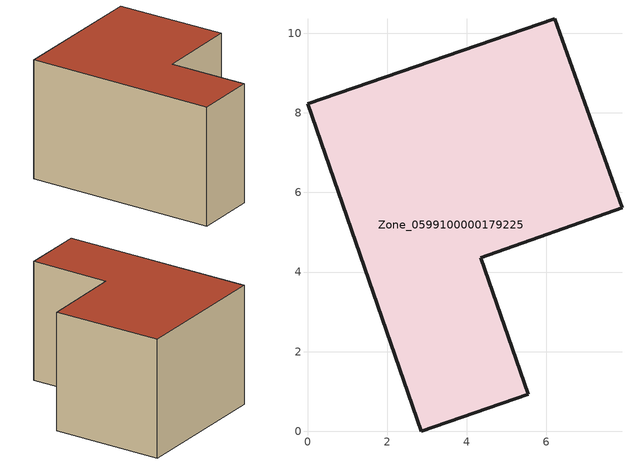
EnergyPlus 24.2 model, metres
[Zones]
Zone_0599100000179225
 floor ground (C_G): 0,8.23 6.21,10.37 7.9,5.62 4.35,4.36 5.54,0.94 2.86,0 z0
 wall outside (C_F): 2.86,0 5.54,0.94 4.35,4.36 7.9,5.62 6.21,10.37 0,8.23 2.86,0 z0:5.47
 roof outside (C_R): 6.21,10.37 0,8.23 2.86,0 5.54,0.94 4.35,4.36 7.9,5.62 z5.47
[BUILDING]
Pand.0599100000179225: North Axis=0; Terrain=City; Loads Convergence Tolerance Value=0.04; Temperature Convergence Tolerance Value=0.4; Solar Distribution=FullExterior; Maximum Number of Warmup Days=25; Minimum Number of Warmup Days=1
[Site:Location]
Rotterdam.The.Hague.AP_ZH_NLD Design_Conditions: Latitude=51.96; Longitude=4.45; Time Zone=1; Elevation=-4.5
[SITE:GROUNDTEMPERATURE:BUILDINGSURFACE]
18, 18, 18, 18, 18, 18, 18, 18, 18, 18, 18, 18
[MATERIAL] Thermal Absorptance=0.9; Solar Absorptance=0.7; Visible Absorptance=0.7
Name | Roughness | Thickness | Conductivity | Density | Specific Heat
G.TI.1946 | MediumSmooth | 0.15 | 1 | 540 | 1210
F.TI.1946 | Rough | 0.3 | 0.857143 | 1920 | 840
R.TI.1946 | MediumRough | 0.2 | 0.1 | 1500 | 1000
[CONSTRUCTION]
C_G: G.TI.1946
C_F: F.TI.1946
C_R: R.TI.1946
[ZONE]
Zone_0599100000179225: Type=1; Multiplier=1; Ceiling Height=Autocalculate; Volume=Autocalculate; Floor Area=autocalculate; Part of Total Floor Area=Yes
[ZONEINFILTRATION:DESIGNFLOWRATE]
Infil_Zone_0599100000179225: Zone or ZoneList or Space or SpaceList=Zone_0599100000179225; Schedule=AlwaysOn; Design Flow Rate Calculation Method=Flow/Area; Flow Rate per Floor Area=0.003; Constant Term Coefficient=1; Temperature Term Coefficient=0; Velocity Term Coefficient=0; Velocity Squared Term Coefficient=0
[HVACTEMPLATE:ZONE:IDEALLOADSAIRSYSTEM]
Zone_0599100000179225: Maximum Heating Supply Air Temperature=50; Minimum Cooling Supply Air Temperature=13; Maximum Heating Supply Air Humidity Ratio=0.0156; Minimum Cooling Supply Air Humidity Ratio=0.0077; Heating Limit=NoLimit; Cooling Limit=NoLimit; Dehumidification Control Type=ConstantSensibleHeatRatio; Cooling Sensible Heat Ratio=0.7; Dehumidification Setpoint=60; Humidification Control Type=None; Humidification Setpoint=30; Outdoor Air Method=None; Outdoor Air Flow Rate per Person=0.00944; Outdoor Air Flow Rate per Zone Floor Area=0; Outdoor Air Flow Rate per Zone=0; Demand Controlled Ventilation Type=None; Outdoor Air Economizer Type=NoEconomizer; Heat Recovery Type=None; Sensible Heat Recovery Effectiveness=0.7; Latent Heat Recovery Effectiveness=0.65
[ZONECONTROL:THERMOSTAT]
ThermostatControl_Zone_0599100000179225: Zone or ZoneList=Zone_0599100000179225; Control Type Schedule=DualSetpointControlType; Control 1=Thermostat_Zone_0599100000179225; Temperature Difference Between Cutout And Setpoint=0
[THERMOSTATSETPOINT:DUALSETPOINT]
Thermostat_Zone_0599100000179225: Heating Setpoint Temperature Schedule=HeatingSetpoint_Zone_0599100000179225; Cooling Setpoint Temperature Schedule=CoolingSetpoint_Zone_0599100000179225
[SCHEDULE:COMPACT]
HeatingSetpoint_Zone_0599100000179225: Through: 12/31, For: AllDays, Until: 24:00, 21
CoolingSetpoint_Zone_0599100000179225: Through: 12/31, For: AllDays, Until: 24:00, 24
DualSetpointControlType: Through: 12/31, For: AllDays, Until: 24:00, 4
AlwaysOn: Through: 12/31, For: AllDays, Until: 24:00, 1
